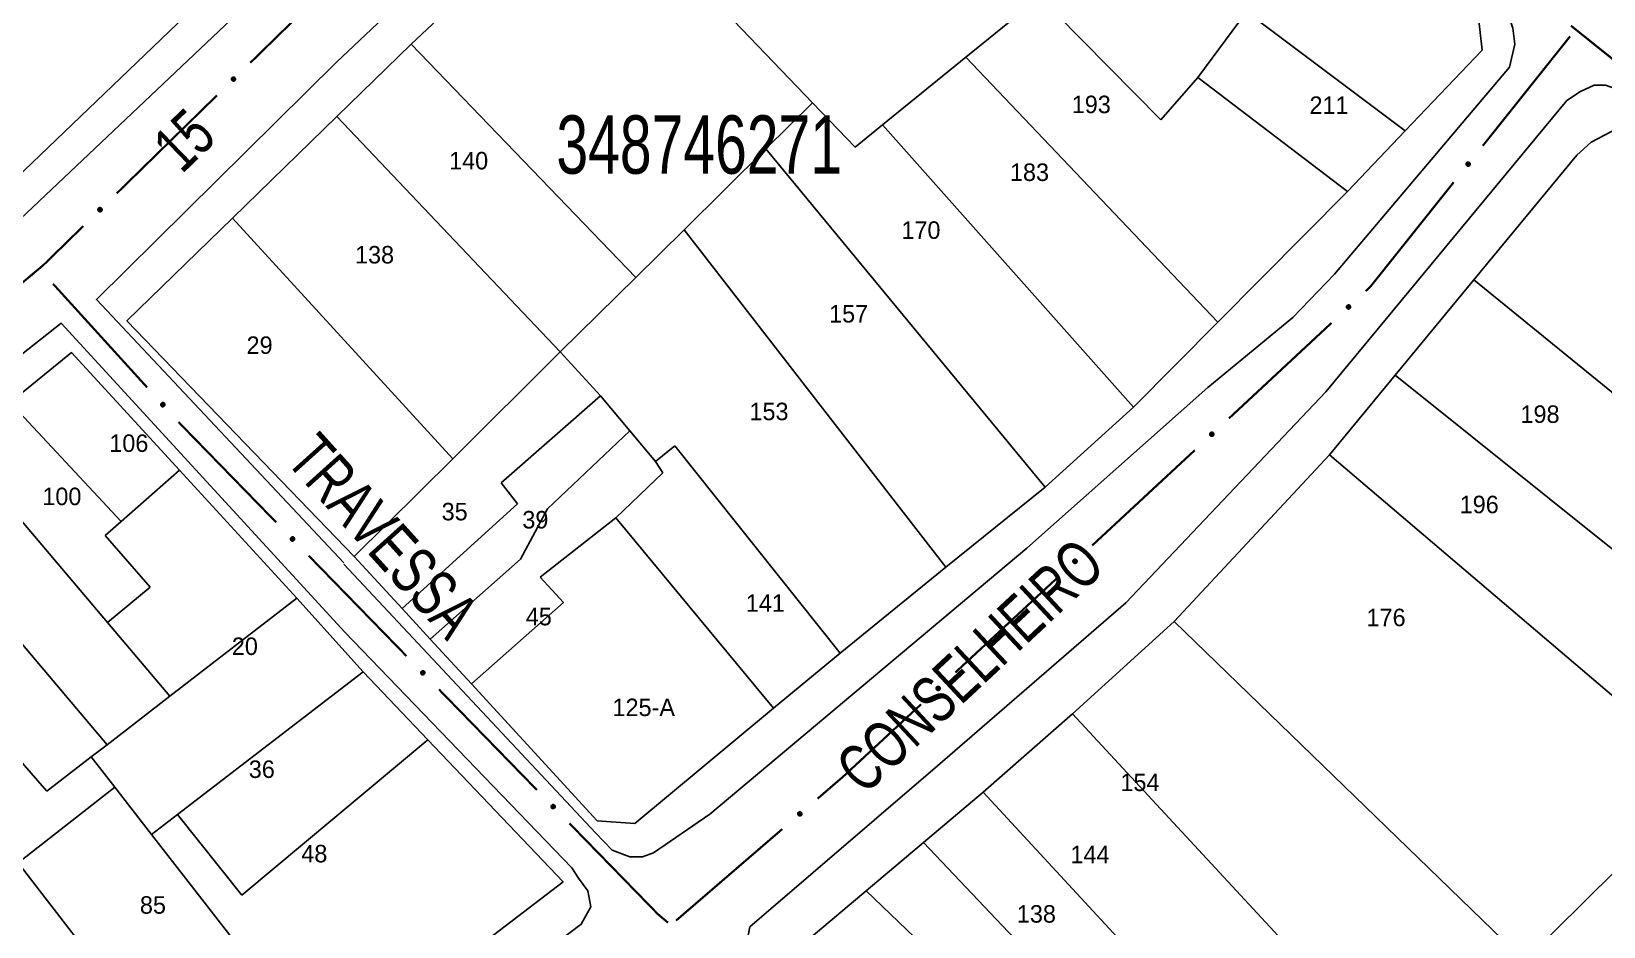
# Model space of a CAD drawing. Extents: x 199577 to 200882, y 4838726 to 4840156.
# Drawn here: x 199757.4 to 199892.1, y 4839348.5 to 4839425.2 of the extents above; entities that cross this region are included whole.
import ezdxf
from ezdxf.enums import TextEntityAlignment as Align

# ---------------------------------------------------------------- set-up
doc = ezdxf.new("R2010")
doc.units = 0
doc.header["$LTSCALE"] = 1.5
doc.header["$MEASUREMENT"] = 0
for name, color, linetype in [('CD_MALHA_LOTES', 7, 'CONTINUOUS'), ('CD_TXT_QUADRA', 2, 'CONTINUOUS'), ('RU-QUADRA', 210, 'CONTINUOUS'), ('SV-EIXO-RUA-PAV', 20, 'CONTINUOUS'), ('SV-RUA-PAVIM', 7, 'CONTINUOUS'), ('SV-TXT-RUA-PAV', 7, 'CONTINUOUS'), ('Th_NmrPorta', 1, 'CONTINUOUS')]:
    doc.layers.add(name, color=color, linetype=linetype)
doc.styles.add('ARIAL', font='ARIAL.SHX')

msp = doc.modelspace()

# ---------------------------------------------------------------- linework, layer by layer
at = {"layer": 'CD_MALHA_LOTES', "linetype": 'Continuous', "flags": 128}
for points in [[(199789.99, 4839424.14), (199805.55, 4839438.75)], [(199824.37, 4839419.12), (199805.55, 4839438.75)], [(199837.49, 4839423.02), (199843.78, 4839428.13)], [(199857.38, 4839421.28), (199861.55, 4839426.91)], [(199875.14, 4839416.72), (199861.55, 4839426.91)], [(199881.33, 4839427.18), (199881.72, 4839423.64), (199875.14, 4839416.72)], [(199854.2, 4839417.66), (199845.23, 4839426.74)], [(199783.62, 4839417.93), (199789.99, 4839424.14)], [(199809.23, 4839404.14), (199789.99, 4839424.14)], [(199830.36, 4839417.22), (199837.49, 4839423.02)], [(199859.08, 4839400.33), (199837.49, 4839423.02)], [(199857.38, 4839421.28), (199854.2, 4839417.66)], [(199870.2, 4839411.52), (199857.38, 4839421.28)], [(199820.37, 4839415.16), (199824.37, 4839419.12)], [(199824.37, 4839419.12), (199828.03, 4839415.32)], [(199774.66, 4839409.22), (199783.62, 4839417.93)], [(199802.74, 4839397.77), (199783.62, 4839417.93)], [(199828.03, 4839415.32), (199830.36, 4839417.22)], [(199851.85, 4839393.04), (199830.36, 4839417.22)], [(199875.14, 4839416.72), (199870.2, 4839411.52)], [(199881.03, 4839403.96), (199889.83, 4839414.62), (199891.06, 4839415.74), (199892.8, 4839416.65), (199894.9, 4839416.84), (199897.27, 4839416.15)], [(199813.36, 4839408.22), (199820.37, 4839415.16)], [(199844.29, 4839386.17), (199820.37, 4839415.16)], [(199870.2, 4839411.52), (199859.08, 4839400.33)], [(199765.63, 4839400.44), (199774.66, 4839409.22)], [(199793.54, 4839388.61), (199774.66, 4839409.22)], [(199809.23, 4839404.14), (199813.36, 4839408.22)], [(199835.78, 4839379.32), (199813.36, 4839408.22)], [(199802.74, 4839397.77), (199809.23, 4839404.14)], [(199874.27, 4839395.77), (199881.03, 4839403.96)], [(199903.38, 4839385.76), (199881.03, 4839403.96)], [(199785.1, 4839380.25), (199765.63, 4839400.44)], [(199859.08, 4839400.33), (199851.85, 4839393.04)], [(199755.62, 4839393.43), (199760.87, 4839397.71)], [(199760.87, 4839397.71), (199770.13, 4839387.63)], [(199793.54, 4839388.61), (199802.74, 4839397.77)], [(199806.21, 4839394.02), (199802.74, 4839397.77)], [(199868.66, 4839388.96), (199874.27, 4839395.77)], [(199907.25, 4839369.35), (199874.27, 4839395.77)], [(199765.13, 4839383.25), (199755.62, 4839393.43)], [(199797.69, 4839386.55), (199806.21, 4839394.02)], [(199808.72, 4839391.01), (199806.21, 4839394.02)], [(199851.85, 4839393.04), (199844.29, 4839386.17)], [(199801.65, 4839384.32), (199808.72, 4839391.01)], [(199810.9, 4839388.39), (199808.72, 4839391.01)], [(199763.97, 4839374.58), (199751.11, 4839389.76)], [(199810.9, 4839388.39), (199812.58, 4839389.73)], [(199812.58, 4839389.73), (199826.72, 4839371.97)], [(199785.1, 4839380.25), (199793.54, 4839388.61)], [(199811.53, 4839387.41), (199810.9, 4839388.39)], [(199855.34, 4839374.68), (199868.66, 4839388.96)], [(199901.26, 4839361.18), (199868.66, 4839388.96)], [(199765.13, 4839383.25), (199770.13, 4839387.63)], [(199770.13, 4839387.63), (199780.19, 4839376.67)], [(199799.1, 4839384.76), (199797.69, 4839386.55)], [(199807.51, 4839383.55), (199811.53, 4839387.41)], [(199763.92, 4839364.11), (199745.86, 4839385.49)], [(199844.29, 4839386.17), (199835.78, 4839379.32)], [(199789.21, 4839375.77), (199799.1, 4839384.76)], [(199799.34, 4839380), (199801.65, 4839384.32)], [(199763.76, 4839382.05), (199765.13, 4839383.25)], [(199801.04, 4839378.46), (199807.51, 4839383.55)], [(199821.03, 4839367.24), (199807.51, 4839383.55)], [(199767.63, 4839377.6), (199763.76, 4839382.05)], [(199758.77, 4839360.13), (199740.48, 4839381.09)], [(199789.21, 4839375.77), (199785.1, 4839380.25)], [(199791.61, 4839373.16), (199799.34, 4839380)], [(199803.04, 4839376.3), (199801.04, 4839378.46)], [(199835.78, 4839379.32), (199826.72, 4839371.97)], [(199763.97, 4839374.58), (199767.63, 4839377.6)], [(199780.19, 4839376.67), (199769.31, 4839368.27)], [(199780.19, 4839376.67), (199785.86, 4839370.37)], [(199791.61, 4839373.16), (199789.21, 4839375.77)], [(199795.14, 4839369.32), (199803.04, 4839376.3)], [(199769.31, 4839368.27), (199763.97, 4839374.58)], [(199846.64, 4839366.77), (199855.34, 4839374.68)], [(199885.36, 4839345.6), (199855.34, 4839374.68)], [(199795.14, 4839369.32), (199791.61, 4839373.16)], [(199826.72, 4839371.97), (199821.03, 4839367.24)], [(199769.95, 4839358.13), (199785.86, 4839370.37)], [(199785.86, 4839370.37), (199791.41, 4839364.54)], [(199805.9, 4839357.6), (199795.14, 4839369.32)], [(199763.92, 4839364.11), (199769.31, 4839368.27)], [(199821.03, 4839367.24), (199809.13, 4839357.35), (199805.9, 4839357.6)], [(199838.98, 4839360.05), (199846.64, 4839366.77)], [(199865.72, 4839346.17), (199846.64, 4839366.77)], [(199762.57, 4839363.07), (199763.92, 4839364.11)], [(199791.41, 4839364.54), (199775.47, 4839351.22)], [(199791.41, 4839364.54), (199802.99, 4839352.36)], [(199762.57, 4839363.07), (199758.77, 4839360.13)], [(199764.59, 4839360.48), (199762.57, 4839363.07)], [(199756.3, 4839353.98), (199764.59, 4839360.48)], [(199767.74, 4839356.43), (199764.59, 4839360.48)], [(199833.86, 4839355.73), (199838.98, 4839360.05)], [(199858.82, 4839338.58), (199838.98, 4839360.05)], [(199767.74, 4839356.43), (199769.95, 4839358.13)], [(199775.47, 4839351.22), (199769.95, 4839358.13)], [(199782.88, 4839336.96), (199767.74, 4839356.43)], [(199833.86, 4839355.73), (199828.96, 4839351.6)], [(199849.97, 4839338.75), (199833.86, 4839355.73)], [(199885.36, 4839345.6), (199895.73, 4839355.85)], [(199764.21, 4839343.75), (199756.3, 4839353.98)], [(199802.99, 4839352.36), (199782.88, 4839336.96)], [(199830.16, 4839337.76), (199821.54, 4839345.34), (199828.96, 4839351.6)], [(199828.96, 4839351.6), (199836.57, 4839344.27)]]:
    msp.add_lwpolyline(points, dxfattribs=at)
at = {"layer": 'RU-QUADRA', "linetype": 'Continuous', "flags": 128}
for points in [[(199684.59, 4839445.45), (199732.61, 4839390.11), (199774.07, 4839429.88), (199721.33, 4839480.73)], [(199897.27, 4839416.15), (199956.89, 4839371.96), (199957.31, 4839368.57), (199944.62, 4839353.14), (199936.38, 4839342.56), (199928.1, 4839331.94), (199918.48, 4839319.6), (199909.94, 4839308.6), (199891.31, 4839284.01), (199821.54, 4839345.34), (199828.96, 4839351.6), (199833.86, 4839355.73), (199838.98, 4839360.05), (199846.64, 4839366.77), (199855.34, 4839374.68), (199868.66, 4839388.96), (199874.27, 4839395.77), (199881.03, 4839403.96), (199889.83, 4839414.62), (199891.06, 4839415.74), (199892.8, 4839416.65), (199894.9, 4839416.84)]]:
    msp.add_lwpolyline(points, close=True, dxfattribs=at)
for points in [[(199881.33, 4839427.18), (199881.72, 4839423.64), (199875.14, 4839416.72), (199870.2, 4839411.52), (199859.08, 4839400.33), (199851.85, 4839393.04), (199844.29, 4839386.17), (199835.78, 4839379.32), (199826.72, 4839371.97), (199821.03, 4839367.24), (199809.13, 4839357.35), (199805.9, 4839357.6), (199795.14, 4839369.32), (199791.61, 4839373.16), (199789.21, 4839375.77), (199785.1, 4839380.25), (199765.63, 4839400.44), (199774.66, 4839409.22), (199783.62, 4839417.93), (199789.99, 4839424.14), (199805.55, 4839438.75)], [(199755.62, 4839393.43), (199760.87, 4839397.71), (199770.13, 4839387.63), (199780.19, 4839376.67), (199785.86, 4839370.37), (199791.41, 4839364.54), (199802.99, 4839352.36), (199782.88, 4839336.96), (199776.4, 4839331.83), (199766.69, 4839324.14), (199752.38, 4839312.81)]]:
    msp.add_lwpolyline(points, dxfattribs=at)
at = {"layer": 'SV-EIXO-RUA-PAV', "const_width": 0.18}
for points in [[(199776.192486, 4839422.539642), (199781.91238, 4839428.132746)], [(199889.34, 4839425.72), (199893.354557, 4839422.506685)], [(199881.786612, 4839415.433675), (199889.268586, 4839424.815576)], [(199764.752699, 4839411.353433), (199773.332539, 4839419.74309)], [(199872.15, 4839403.35), (199879.292621, 4839412.306375)], [(199758.47, 4839405.21), (199761.892752, 4839408.556881)], [(199752.938182, 4839400.581379), (199758.30676, 4839405.073413)], [(199758.30676, 4839405.073413), (199758.47, 4839405.21)], [(199759.29, 4839403.61), (199767.35876, 4839394.727708)], [(199871.751677, 4839402.979094), (199872.15, 4839403.35)], [(199860.042158, 4839392.075555), (199868.824297, 4839400.253209)], [(199770.048347, 4839391.766944), (199770.2, 4839391.6)], [(199770.2, 4839391.6), (199778.415659, 4839383.165498)], [(199856.75, 4839389.01), (199857.114778, 4839389.34967)], [(199848.321022, 4839381.184509), (199856.382426, 4839388.668744)], [(199856.382426, 4839388.668744), (199856.75, 4839389.01)], [(199781.206669, 4839380.300143), (199789.5797, 4839371.704076)], [(199836.595344, 4839370.29835), (199845.389603, 4839378.462969)], [(199792.37071, 4839368.838721), (199800.743741, 4839360.242655)], [(199827, 4839361.39), (199833.663924, 4839367.57681)], [(199826.313007, 4839360.797965), (199827, 4839361.39)], [(199824.79797, 4839359.492339), (199826.313007, 4839360.797965)], [(199803.534751, 4839357.377299), (199810.512277, 4839350.213911)], [(199812.677667, 4839349.047327), (199821.767894, 4839356.881086)], [(199810.512277, 4839350.213911), (199811.12, 4839349.59)], [(199811.12, 4839349.59), (199811.982952, 4839348.861977)]]:
    msp.add_lwpolyline(points, dxfattribs=at)
at = {"layer": 'SV-EIXO-RUA-PAV'}
for points in [[(199774.582822, 4839421.119619), (199774.582677, 4839421.168527), (199774.592553, 4839421.210591), (199774.610889, 4839421.243304), (199774.634629, 4839421.267986), (199774.66176, 4839421.290502), (199774.694122, 4839421.307167), (199774.734138, 4839421.317708), (199774.783198, 4839421.318197), (199774.825623, 4839421.305248), (199774.858656, 4839421.288988), (199774.885819, 4839421.265715), (199774.90725, 4839421.238992), (199774.923449, 4839421.204804), (199774.933735, 4839421.164147), (199774.933034, 4839421.114803), (199774.923068, 4839421.073631), (199774.904503, 4839421.042456), (199774.880933, 4839421.015297), (199774.852959, 4839420.992642), (199774.821097, 4839420.976466), (199774.780144, 4839420.966183), (199774.73145, 4839420.967521), (199774.690273, 4839420.976992), (199774.658845, 4839420.995115), (199774.632629, 4839421.018921), (199774.609715, 4839421.045859), (199774.591608, 4839421.077693), (199774.582822, 4839421.119619)], [(199880.363968, 4839413.826327), (199880.357805, 4839413.874845), (199880.362429, 4839413.917805), (199880.376598, 4839413.952526), (199880.39712, 4839413.979942), (199880.421273, 4839414.005626), (199880.451338, 4839414.026148), (199880.489752, 4839414.041534), (199880.538379, 4839414.048058), (199880.582076, 4839414.040429), (199880.616859, 4839414.028358), (199880.646679, 4839414.008606), (199880.671237, 4839413.984724), (199880.691521, 4839413.952789), (199880.706733, 4839413.913708), (199880.71211, 4839413.864653), (199880.707288, 4839413.822568), (199880.692701, 4839413.789344), (199880.672653, 4839413.759491), (199880.64768, 4839413.733565), (199880.618052, 4839413.71359), (199880.578675, 4839413.698345), (199880.530188, 4839413.693679), (199880.488158, 4839413.69801), (199880.454738, 4839413.712126), (199880.425791, 4839413.732525), (199880.399736, 4839413.756438), (199880.377849, 4839413.785801), (199880.363968, 4839413.826327)], [(199763.143034, 4839409.933411), (199763.142889, 4839409.982319), (199763.152766, 4839410.024383), (199763.171101, 4839410.057095), (199763.194841, 4839410.081778), (199763.221972, 4839410.104293), (199763.254334, 4839410.120959), (199763.29435, 4839410.131499), (199763.34341, 4839410.131989), (199763.385836, 4839410.11904), (199763.418868, 4839410.10278), (199763.446031, 4839410.079507), (199763.467462, 4839410.052784), (199763.483662, 4839410.018595), (199763.493948, 4839409.977939), (199763.493246, 4839409.928595), (199763.483281, 4839409.887423), (199763.464715, 4839409.856248), (199763.441145, 4839409.829089), (199763.413171, 4839409.806434), (199763.381309, 4839409.790258), (199763.340356, 4839409.779975), (199763.291663, 4839409.781313), (199763.250485, 4839409.790784), (199763.219057, 4839409.808906), (199763.192841, 4839409.832713), (199763.169928, 4839409.859651), (199763.151821, 4839409.891485), (199763.143034, 4839409.933411)], [(199870.107818, 4839401.598799), (199870.108868, 4839401.647696), (199870.119768, 4839401.689506), (199870.138897, 4839401.721761), (199870.163232, 4839401.745856), (199870.190905, 4839401.767703), (199870.223665, 4839401.783573), (199870.263926, 4839401.793134), (199870.312984, 4839401.792425), (199870.35508, 4839401.778444), (199870.387706, 4839401.761382), (199870.414292, 4839401.737453), (199870.435064, 4839401.710215), (199870.450424, 4839401.675641), (199870.459714, 4839401.634746), (199870.457808, 4839401.585433), (199870.44684, 4839401.544517), (199870.427519, 4839401.513804), (199870.403293, 4839401.487229), (199870.374774, 4839401.465264), (199870.342527, 4839401.449871), (199870.301335, 4839401.440591), (199870.252689, 4839401.443117), (199870.211755, 4839401.45359), (199870.180779, 4839401.472475), (199870.155152, 4839401.496915), (199870.132903, 4839401.524404), (199870.115578, 4839401.556671), (199870.107818, 4839401.598799)], [(199768.688424, 4839393.427695), (199768.737304, 4839393.426042), (199768.778977, 4839393.414627), (199768.810993, 4839393.395102), (199768.834787, 4839393.370472), (199768.85629, 4839393.342531), (199768.871755, 4839393.309579), (199768.880819, 4839393.269203), (199768.879506, 4839393.220158), (199768.865006, 4839393.178237), (199768.847543, 4839393.145824), (199768.823288, 4839393.119535), (199768.795796, 4839393.0991), (199768.761035, 4839393.084167), (199768.720029, 4839393.075382), (199768.670744, 4839393.077896), (199768.629966, 4839393.089367), (199768.599494, 4839393.109066), (199768.573219, 4839393.133617), (199768.551607, 4839393.162405), (199768.536613, 4839393.19484), (199768.527842, 4839393.236143), (199768.530967, 4839393.284755), (199768.541945, 4839393.325556), (199768.56121, 4839393.356297), (199768.585964, 4839393.38162), (199768.613725, 4839393.403529), (199768.646203, 4839393.420454), (199768.688424, 4839393.427695)], [(199858.398299, 4839390.69526), (199858.399349, 4839390.744157), (199858.410249, 4839390.785967), (199858.429378, 4839390.818222), (199858.453713, 4839390.842317), (199858.481386, 4839390.864164), (199858.514146, 4839390.880034), (199858.554407, 4839390.889595), (199858.603465, 4839390.888886), (199858.645561, 4839390.874904), (199858.678187, 4839390.857843), (199858.704773, 4839390.833914), (199858.725545, 4839390.806675), (199858.740905, 4839390.772102), (199858.750196, 4839390.731206), (199858.748289, 4839390.681894), (199858.737321, 4839390.640978), (199858.718, 4839390.610265), (199858.693774, 4839390.58369), (199858.665255, 4839390.561725), (199858.633008, 4839390.546331), (199858.591816, 4839390.537052), (199858.54317, 4839390.539578), (199858.502236, 4839390.550051), (199858.47126, 4839390.568936), (199858.445633, 4839390.593376), (199858.423384, 4839390.620865), (199858.40606, 4839390.653131), (199858.398299, 4839390.69526)], [(199779.789765, 4839381.912553), (199779.838674, 4839381.912603), (199779.880718, 4839381.902645), (199779.913395, 4839381.884247), (199779.938031, 4839381.860459), (199779.960494, 4839381.833285), (199779.977097, 4839381.80089), (199779.98756, 4839381.760854), (199779.987955, 4839381.711793), (199779.974923, 4839381.669393), (199779.9586, 4839381.636391), (199779.935274, 4839381.609274), (199779.90851, 4839381.587895), (199779.87429, 4839381.571761), (199779.833614, 4839381.561554), (199779.784271, 4839381.562351), (199779.743119, 4839381.572396), (199779.71198, 4839381.591022), (199779.684866, 4839381.614644), (199779.662266, 4839381.642662), (199779.646151, 4839381.674555), (199779.635948, 4839381.715528), (199779.63738, 4839381.764219), (199779.64693, 4839381.805378), (199779.665114, 4839381.836771), (199779.688971, 4839381.862941), (199779.715953, 4839381.885802), (199779.747822, 4839381.903848), (199779.789765, 4839381.912553)], [(199846.675118, 4839379.806654), (199846.67624, 4839379.85555), (199846.687203, 4839379.897343), (199846.70638, 4839379.92957), (199846.730751, 4839379.953629), (199846.758456, 4839379.975434), (199846.791239, 4839379.991256), (199846.831514, 4839380.000757), (199846.880571, 4839379.999976), (199846.922647, 4839379.985932), (199846.955247, 4839379.968822), (199846.981798, 4839379.944853), (199847.00253, 4839379.917584), (199847.017838, 4839379.882988), (199847.027068, 4839379.842078), (199847.025088, 4839379.792769), (199847.01406, 4839379.751869), (199846.994693, 4839379.721185), (199846.970428, 4839379.694646), (199846.941876, 4839379.672723), (199846.909606, 4839379.657377), (199846.8684, 4839379.648159), (199846.819758, 4839379.650757), (199846.77884, 4839379.661291), (199846.747892, 4839379.680222), (199846.722301, 4839379.7047), (199846.700093, 4839379.732222), (199846.682816, 4839379.764514), (199846.675118, 4839379.806654)], [(199790.953806, 4839370.451132), (199791.002715, 4839370.451182), (199791.044759, 4839370.441224), (199791.077436, 4839370.422825), (199791.102073, 4839370.399038), (199791.124536, 4839370.371863), (199791.141138, 4839370.339469), (199791.151602, 4839370.299433), (199791.151996, 4839370.250371), (199791.138965, 4839370.207971), (199791.122641, 4839370.17497), (199791.099316, 4839370.147852), (199791.072551, 4839370.126473), (199791.038331, 4839370.11034), (199790.997655, 4839370.100132), (199790.948313, 4839370.100929), (199790.90716, 4839370.110975), (199790.876021, 4839370.129601), (199790.848907, 4839370.153223), (199790.826307, 4839370.181241), (199790.810192, 4839370.213134), (199790.799989, 4839370.254107), (199790.801421, 4839370.302798), (199790.810971, 4839370.343957), (199790.829155, 4839370.375349), (199790.853012, 4839370.401519), (199790.879994, 4839370.424381), (199790.911863, 4839370.442426), (199790.953806, 4839370.451132)], [(199834.94944, 4839368.920495), (199834.950562, 4839368.96939), (199834.961525, 4839369.011184), (199834.980701, 4839369.043411), (199835.005072, 4839369.06747), (199835.032778, 4839369.089275), (199835.065561, 4839369.105097), (199835.105836, 4839369.114598), (199835.154892, 4839369.113816), (199835.196968, 4839369.099772), (199835.229569, 4839369.082662), (199835.256119, 4839369.058694), (199835.276851, 4839369.031425), (199835.29216, 4839368.996828), (199835.301389, 4839368.955919), (199835.29941, 4839368.90661), (199835.288381, 4839368.86571), (199835.269015, 4839368.835026), (199835.244749, 4839368.808486), (199835.216198, 4839368.786564), (199835.183928, 4839368.771218), (199835.142722, 4839368.762), (199835.094079, 4839368.764598), (199835.053161, 4839368.775132), (199835.022213, 4839368.794063), (199834.996623, 4839368.818541), (199834.974414, 4839368.846063), (199834.957138, 4839368.878355), (199834.94944, 4839368.920495)], [(199802.117848, 4839358.98971), (199802.166756, 4839358.98976), (199802.208801, 4839358.979802), (199802.241477, 4839358.961404), (199802.266114, 4839358.937616), (199802.288577, 4839358.910441), (199802.30518, 4839358.878047), (199802.315643, 4839358.838011), (199802.316038, 4839358.78895), (199802.303006, 4839358.746549), (199802.286682, 4839358.713548), (199802.263357, 4839358.686431), (199802.236592, 4839358.665051), (199802.202373, 4839358.648918), (199802.161696, 4839358.638711), (199802.112354, 4839358.639508), (199802.071201, 4839358.649553), (199802.040062, 4839358.668179), (199802.012948, 4839358.691801), (199801.990348, 4839358.719819), (199801.974234, 4839358.751712), (199801.96403, 4839358.792685), (199801.965462, 4839358.841376), (199801.975012, 4839358.882535), (199801.993196, 4839358.913928), (199802.017054, 4839358.940098), (199802.044035, 4839358.962959), (199802.075904, 4839358.981005), (199802.117848, 4839358.98971)], [(199823.102229, 4839358.176304), (199823.105159, 4839358.225124), (199823.11766, 4839358.266484), (199823.138015, 4839358.297979), (199823.163259, 4839358.321121), (199823.191752, 4839358.341886), (199823.225098, 4839358.356485), (199823.265697, 4839358.364489), (199823.314691, 4839358.361894), (199823.356219, 4839358.346303), (199823.388164, 4839358.327999), (199823.41381, 4839358.303065), (199823.433519, 4839358.275048), (199823.447538, 4839358.239909), (199823.455248, 4839358.198686), (199823.451446, 4839358.149484), (199823.438912, 4839358.10902), (199823.418424, 4839358.079073), (199823.393193, 4839358.053449), (199823.363851, 4839358.032598), (199823.331035, 4839358.018456), (199823.289516, 4839358.010768), (199823.241003, 4839358.015164), (199823.200503, 4839358.027204), (199823.170276, 4839358.047267), (199823.145608, 4839358.072674), (199823.124433, 4839358.100999), (199823.108363, 4839358.133908), (199823.102229, 4839358.176304)]]:
    msp.add_lwpolyline(points, close=True, dxfattribs=at)
for points in [[(199774.582677, 4839421.168527), (199774.694122, 4839421.307167)], [(199774.582822, 4839421.119619), (199774.734138, 4839421.317708)], [(199774.583825, 4839421.146263), (199774.709137, 4839421.306966)], [(199774.588204, 4839421.19253), (199774.672301, 4839421.29194)], [(199774.589073, 4839421.097958), (199774.757463, 4839421.314144)], [(199774.591608, 4839421.077693), (199774.783198, 4839421.318197)], [(199774.592553, 4839421.210591), (199774.66176, 4839421.290502)], [(199774.604143, 4839421.064982), (199774.800825, 4839421.308833)], [(199774.609715, 4839421.045859), (199774.825623, 4839421.305248)], [(199774.623114, 4839421.035821), (199774.837336, 4839421.294915)], [(199774.632629, 4839421.018921), (199774.858656, 4839421.288988)], [(199774.647896, 4839421.008526), (199774.872807, 4839421.274254)], [(199774.658845, 4839420.995115), (199774.885819, 4839421.265715)], [(199774.677578, 4839420.98793), (199774.894727, 4839421.249885)], [(199774.690273, 4839420.976992), (199774.90725, 4839421.238992)], [(199774.713114, 4839420.973058), (199774.912702, 4839421.217841)], [(199774.73145, 4839420.967521), (199774.923449, 4839421.204804)], [(199774.757473, 4839420.970631), (199774.926773, 4839421.181981)], [(199774.780144, 4839420.966183), (199774.933735, 4839421.164147)], [(199774.802894, 4839420.976876), (199774.928162, 4839421.13372)], [(199774.821097, 4839420.976466), (199774.933034, 4839421.114803)], [(199774.839687, 4839420.988043), (199774.923806, 4839421.089382)], [(199774.852959, 4839420.992642), (199774.923068, 4839421.073631)], [(199880.357805, 4839413.874845), (199880.451338, 4839414.026148)], [(199880.360335, 4839413.899346), (199880.431557, 4839414.008351)], [(199880.361685, 4839413.852892), (199880.466263, 4839414.027796)], [(199880.362429, 4839413.917805), (199880.421273, 4839414.005626)], [(199880.363968, 4839413.826327), (199880.489752, 4839414.041534)], [(199880.372839, 4839413.8056), (199880.513339, 4839414.040868)], [(199880.377849, 4839413.785801), (199880.538379, 4839414.048058)], [(199880.391852, 4839413.774729), (199880.557025, 4839414.040935)], [(199880.399736, 4839413.756438), (199880.582076, 4839414.040429)], [(199880.414269, 4839413.748126), (199880.594972, 4839414.031616)], [(199880.425791, 4839413.732525), (199880.616859, 4839414.028358)], [(199880.442222, 4839413.724088), (199880.632716, 4839414.015478)], [(199880.454738, 4839413.712126), (199880.646679, 4839414.008606)], [(199880.474213, 4839413.707302), (199880.657468, 4839413.993993)], [(199880.488158, 4839413.69801), (199880.671237, 4839413.984724)], [(199880.511309, 4839413.696917), (199880.67925, 4839413.964405)], [(199880.530188, 4839413.693679), (199880.691521, 4839413.952789)], [(199880.55563, 4839413.699968), (199880.697629, 4839413.93055)], [(199880.578675, 4839413.698345), (199880.706733, 4839413.913708)], [(199880.599937, 4839413.711757), (199880.704948, 4839413.882826)], [(199880.618052, 4839413.71359), (199880.71211, 4839413.864653)], [(199880.635075, 4839413.727367), (199880.706081, 4839413.838289)], [(199880.64768, 4839413.733565), (199880.707288, 4839413.822568)], [(199763.142889, 4839409.982319), (199763.254334, 4839410.120959)], [(199763.143034, 4839409.933411), (199763.29435, 4839410.131499)], [(199763.144038, 4839409.960055), (199763.269349, 4839410.120758)], [(199763.148416, 4839410.006322), (199763.232513, 4839410.105732)], [(199763.149286, 4839409.91175), (199763.317675, 4839410.127935)], [(199763.151821, 4839409.891485), (199763.34341, 4839410.131989)], [(199763.152766, 4839410.024383), (199763.221972, 4839410.104293)], [(199763.164355, 4839409.878773), (199763.361037, 4839410.122625)], [(199763.169928, 4839409.859651), (199763.385836, 4839410.11904)], [(199763.183327, 4839409.849613), (199763.397549, 4839410.108707)], [(199763.192841, 4839409.832713), (199763.418868, 4839410.10278)], [(199763.208109, 4839409.822318), (199763.433019, 4839410.088046)], [(199763.219057, 4839409.808906), (199763.446031, 4839410.079507)], [(199763.23779, 4839409.801721), (199763.454939, 4839410.063677)], [(199763.250485, 4839409.790784), (199763.467462, 4839410.052784)], [(199763.273326, 4839409.786849), (199763.472914, 4839410.031633)], [(199763.291663, 4839409.781313), (199763.483662, 4839410.018595)], [(199763.317685, 4839409.784422), (199763.486986, 4839409.995773)], [(199763.340356, 4839409.779975), (199763.493948, 4839409.977939)], [(199763.363107, 4839409.790668), (199763.488375, 4839409.947511)], [(199763.381309, 4839409.790258), (199763.493246, 4839409.928595)], [(199763.399899, 4839409.801835), (199763.484018, 4839409.903174)], [(199763.413171, 4839409.806434), (199763.483281, 4839409.887423)], [(199870.107818, 4839401.598799), (199870.263926, 4839401.793134)], [(199870.108868, 4839401.647696), (199870.223665, 4839401.783573)], [(199870.109472, 4839401.62541), (199870.23867, 4839401.783005)], [(199870.113539, 4839401.576992), (199870.287157, 4839401.789001)], [(199870.114979, 4839401.671557), (199870.201479, 4839401.768883)], [(199870.115578, 4839401.556671), (199870.312984, 4839401.792425)], [(199870.119768, 4839401.689506), (199870.190905, 4839401.767703)], [(199870.127799, 4839401.543657), (199870.330377, 4839401.782633)], [(199870.132903, 4839401.524404), (199870.35508, 4839401.778444)], [(199870.146053, 4839401.514042), (199870.366537, 4839401.767828)], [(199870.155152, 4839401.496915), (199870.387706, 4839401.761382)], [(199870.170161, 4839401.48615), (199870.401493, 4839401.746307)], [(199870.180779, 4839401.472475), (199870.414292, 4839401.737453)], [(199870.199331, 4839401.464835), (199870.422811, 4839401.72141)], [(199870.211755, 4839401.45359), (199870.435064, 4839401.710215)], [(199870.234493, 4839401.4491), (199870.439998, 4839401.688937)], [(199870.252689, 4839401.443117), (199870.450424, 4839401.675641)], [(199870.278779, 4839401.44559), (199870.45319, 4839401.652744)], [(199870.301335, 4839401.440591), (199870.459714, 4839401.634746)], [(199870.32434, 4839401.450725), (199870.4534, 4839401.604463)], [(199870.342527, 4839401.449871), (199870.457808, 4839401.585433)], [(199870.361394, 4839401.46099), (199870.447962, 4839401.560245)], [(199870.374774, 4839401.465264), (199870.44684, 4839401.544517)], [(199768.527842, 4839393.236143), (199768.720029, 4839393.075382)], [(199768.530967, 4839393.284755), (199768.761035, 4839393.084167)], [(199768.533119, 4839393.258635), (199768.738106, 4839393.081684)], [(199768.537174, 4839393.302875), (199768.774459, 4839393.094429)], [(199768.541945, 4839393.325556), (199768.795796, 4839393.0991)], [(199768.553342, 4839393.337841), (199768.807142, 4839393.111214)], [(199768.56121, 4839393.356297), (199768.823288, 4839393.119535)], [(199768.575014, 4839393.366746), (199768.832299, 4839393.132224)], [(199768.585964, 4839393.38162), (199768.847543, 4839393.145824)], [(199768.603202, 4839393.390508), (199768.85425, 4839393.166911)], [(199768.613725, 4839393.403529), (199768.865006, 4839393.178237)], [(199768.63304, 4839393.408396), (199768.8695, 4839393.202886)], [(199768.646203, 4839393.420454), (199768.879506, 4839393.220158)], [(199768.666547, 4839393.422243), (199768.8764, 4839393.246024)], [(199768.688424, 4839393.427695), (199768.880819, 4839393.269203)], [(199768.715012, 4839393.425713), (199768.871003, 4839393.294582)], [(199768.737304, 4839393.426042), (199768.871755, 4839393.309579)], [(199768.761088, 4839393.419638), (199768.85734, 4839393.331944)], [(199768.778977, 4839393.414627), (199768.85629, 4839393.342531)], [(199768.536613, 4839393.19484), (199768.670744, 4839393.077896)], [(199768.537691, 4839393.213015), (199768.689826, 4839393.082069)], [(199768.547498, 4839393.175837), (199768.645679, 4839393.088052)], [(199768.551607, 4839393.162405), (199768.629966, 4839393.089367)], [(199858.398299, 4839390.69526), (199858.554407, 4839390.889595)], [(199858.399349, 4839390.744157), (199858.514146, 4839390.880034)], [(199858.399953, 4839390.721871), (199858.529151, 4839390.879466)], [(199858.40402, 4839390.673453), (199858.577638, 4839390.885462)], [(199858.40546, 4839390.768018), (199858.49196, 4839390.865344)], [(199858.40606, 4839390.653131), (199858.603465, 4839390.888886)], [(199858.410249, 4839390.785967), (199858.481386, 4839390.864164)], [(199858.41828, 4839390.640118), (199858.620858, 4839390.879094)], [(199858.423384, 4839390.620865), (199858.645561, 4839390.874904)], [(199858.436534, 4839390.610503), (199858.657018, 4839390.864289)], [(199858.445633, 4839390.593376), (199858.678187, 4839390.857843)], [(199858.460642, 4839390.582611), (199858.691974, 4839390.842768)], [(199858.47126, 4839390.568936), (199858.704773, 4839390.833914)], [(199858.489812, 4839390.561296), (199858.713292, 4839390.817871)], [(199858.502236, 4839390.550051), (199858.725545, 4839390.806675)], [(199858.524974, 4839390.545561), (199858.730479, 4839390.785398)], [(199858.54317, 4839390.539578), (199858.740905, 4839390.772102)], [(199858.56926, 4839390.542051), (199858.743671, 4839390.749205)], [(199858.591816, 4839390.537052), (199858.750196, 4839390.731206)], [(199858.614821, 4839390.547186), (199858.743881, 4839390.700924)], [(199858.633008, 4839390.546331), (199858.748289, 4839390.681894)], [(199858.651875, 4839390.557451), (199858.738443, 4839390.656706)], [(199858.665255, 4839390.561725), (199858.737321, 4839390.640978)], [(199779.635948, 4839381.715528), (199779.833614, 4839381.561554)], [(199779.63738, 4839381.764219), (199779.87429, 4839381.571761)], [(199779.640439, 4839381.738191), (199779.851461, 4839381.568481)], [(199779.642952, 4839381.782545), (199779.887348, 4839381.582484)], [(199779.646151, 4839381.674555), (199779.784271, 4839381.562351)], [(199779.646596, 4839381.692757), (199779.803197, 4839381.567186)], [(199779.64693, 4839381.805378), (199779.90851, 4839381.587895)], [(199779.657692, 4839381.655943), (199779.758868, 4839381.571628)], [(199779.657893, 4839381.818052), (199779.919427, 4839381.600396)], [(199779.662266, 4839381.642662), (199779.743119, 4839381.572396)], [(199779.665114, 4839381.836771), (199779.935274, 4839381.609274)], [(199779.678546, 4839381.847694), (199779.943838, 4839381.622269)], [(199779.688971, 4839381.862941), (199779.9586, 4839381.636391)], [(199779.70589, 4839381.872423), (199779.964568, 4839381.6577)], [(199779.715953, 4839381.885802), (199779.974923, 4839381.669393)], [(199779.735087, 4839381.891338), (199779.978557, 4839381.694184)], [(199779.747822, 4839381.903848), (199779.987955, 4839381.711793)], [(199779.768092, 4839381.906343), (199779.983951, 4839381.737535)], [(199779.789765, 4839381.912553), (199779.98756, 4839381.760854)], [(199779.816407, 4839381.911498), (199779.976867, 4839381.785876)], [(199779.838674, 4839381.912603), (199779.977097, 4839381.80089)], [(199779.862666, 4839381.90703), (199779.961912, 4839381.82274)], [(199779.880718, 4839381.902645), (199779.960494, 4839381.833285)], [(199846.675118, 4839379.806654), (199846.831514, 4839380.000757)], [(199846.67624, 4839379.85555), (199846.791239, 4839379.991256)], [(199846.676812, 4839379.833263), (199846.806243, 4839379.990666)], [(199846.680807, 4839379.784838), (199846.85474, 4839379.99659)], [(199846.682387, 4839379.879401), (199846.769031, 4839379.976599)], [(199846.682816, 4839379.764514), (199846.880571, 4839379.999976)], [(199846.687203, 4839379.897343), (199846.758456, 4839379.975434)], [(199846.695017, 4839379.751483), (199846.89795, 4839379.990158)], [(199846.700093, 4839379.732222), (199846.922647, 4839379.985932)], [(199846.713227, 4839379.721841), (199846.934088, 4839379.975299)], [(199846.722301, 4839379.7047), (199846.955247, 4839379.968822)], [(199846.737294, 4839379.693912), (199846.969012, 4839379.953726)], [(199846.747892, 4839379.680222), (199846.981798, 4839379.944853)], [(199846.766432, 4839379.672554), (199846.990293, 4839379.928798)], [(199846.77884, 4839379.661291), (199847.00253, 4839379.917584)], [(199846.801571, 4839379.656767), (199847.007432, 4839379.896299)], [(199846.819758, 4839379.650757), (199847.017838, 4839379.882988)], [(199846.845852, 4839379.653192), (199847.02057, 4839379.860087)], [(199846.8684, 4839379.648159), (199847.027068, 4839379.842078)], [(199846.89142, 4839379.658259), (199847.020709, 4839379.811805)], [(199846.909606, 4839379.657377), (199847.025088, 4839379.792769)], [(199846.928489, 4839379.668469), (199847.015205, 4839379.767595)], [(199846.941876, 4839379.672723), (199847.01406, 4839379.751869)], [(199790.810971, 4839370.343957), (199791.072551, 4839370.126473)], [(199790.821934, 4839370.35663), (199791.083468, 4839370.138975)], [(199790.829155, 4839370.375349), (199791.099316, 4839370.147852)], [(199790.842587, 4839370.386272), (199791.107879, 4839370.160848)], [(199790.853012, 4839370.401519), (199791.122641, 4839370.17497)], [(199790.869931, 4839370.411001), (199791.128609, 4839370.196278)], [(199790.879994, 4839370.424381), (199791.138965, 4839370.207971)], [(199790.899128, 4839370.429917), (199791.142598, 4839370.232762)], [(199790.911863, 4839370.442426), (199791.151996, 4839370.250371)], [(199790.932133, 4839370.444922), (199791.147992, 4839370.276114)], [(199790.953806, 4839370.451132), (199791.151602, 4839370.299433)], [(199790.980448, 4839370.450076), (199791.140908, 4839370.324454)], [(199791.002715, 4839370.451182), (199791.141138, 4839370.339469)], [(199791.026707, 4839370.445609), (199791.125954, 4839370.361319)], [(199791.044759, 4839370.441224), (199791.124536, 4839370.371863)], [(199790.799989, 4839370.254107), (199790.997655, 4839370.100132)], [(199790.801421, 4839370.302798), (199791.038331, 4839370.11034)], [(199790.80448, 4839370.276769), (199791.015503, 4839370.10706)], [(199790.806993, 4839370.321124), (199791.05139, 4839370.121062)], [(199790.810192, 4839370.213134), (199790.948313, 4839370.100929)], [(199790.810638, 4839370.231336), (199790.967238, 4839370.105764)], [(199790.821733, 4839370.194522), (199790.922909, 4839370.110207)], [(199790.826307, 4839370.181241), (199790.90716, 4839370.110975)], [(199834.94944, 4839368.920495), (199835.105836, 4839369.114598)], [(199834.950562, 4839368.96939), (199835.065561, 4839369.105097)], [(199834.951133, 4839368.947104), (199835.080565, 4839369.104507)], [(199834.955129, 4839368.898679), (199835.129061, 4839369.11043)], [(199834.956708, 4839368.993242), (199835.043353, 4839369.09044)], [(199834.957138, 4839368.878355), (199835.154892, 4839369.113816)], [(199834.961525, 4839369.011184), (199835.032778, 4839369.089275)], [(199834.969339, 4839368.865323), (199835.172271, 4839369.103999)], [(199834.974414, 4839368.846063), (199835.196968, 4839369.099772)], [(199834.987549, 4839368.835681), (199835.20841, 4839369.089139)], [(199834.996623, 4839368.818541), (199835.229569, 4839369.082662)], [(199835.011616, 4839368.807753), (199835.243333, 4839369.067567)], [(199835.022213, 4839368.794063), (199835.256119, 4839369.058694)], [(199835.040754, 4839368.786395), (199835.264615, 4839369.042638)], [(199835.053161, 4839368.775132), (199835.276851, 4839369.031425)], [(199835.075892, 4839368.770608), (199835.281753, 4839369.01014)], [(199835.094079, 4839368.764598), (199835.29216, 4839368.996828)], [(199835.120174, 4839368.767033), (199835.294892, 4839368.973927)], [(199835.142722, 4839368.762), (199835.301389, 4839368.955919)], [(199835.165742, 4839368.772099), (199835.29503, 4839368.925646)], [(199835.183928, 4839368.771218), (199835.29941, 4839368.90661)], [(199835.202811, 4839368.782309), (199835.289527, 4839368.881436)], [(199835.216198, 4839368.786564), (199835.288381, 4839368.86571)], [(199801.96403, 4839358.792685), (199802.161696, 4839358.638711)], [(199801.965462, 4839358.841376), (199802.202373, 4839358.648918)], [(199801.968521, 4839358.815348), (199802.179544, 4839358.645638)], [(199801.971034, 4839358.859702), (199802.215431, 4839358.659641)], [(199801.974234, 4839358.751712), (199802.112354, 4839358.639508)], [(199801.974679, 4839358.769914), (199802.131279, 4839358.644343)], [(199801.975012, 4839358.882535), (199802.236592, 4839358.665051)], [(199801.985774, 4839358.7331), (199802.08695, 4839358.648785)], [(199801.985975, 4839358.895209), (199802.247509, 4839358.677553)], [(199801.990348, 4839358.719819), (199802.071201, 4839358.649553)], [(199801.993196, 4839358.913928), (199802.263357, 4839358.686431)], [(199802.006628, 4839358.924851), (199802.271921, 4839358.699426)], [(199802.017054, 4839358.940098), (199802.286682, 4839358.713548)], [(199802.033972, 4839358.94958), (199802.29265, 4839358.734857)], [(199802.044035, 4839358.962959), (199802.303006, 4839358.746549)], [(199802.063169, 4839358.968495), (199802.306639, 4839358.771341)], [(199802.075904, 4839358.981005), (199802.316038, 4839358.78895)], [(199802.096174, 4839358.9835), (199802.312034, 4839358.814692)], [(199802.117848, 4839358.98971), (199802.315643, 4839358.838011)], [(199802.144489, 4839358.988655), (199802.304949, 4839358.863033)], [(199802.166756, 4839358.98976), (199802.30518, 4839358.878047)], [(199802.190748, 4839358.984187), (199802.289995, 4839358.899897)], [(199802.208801, 4839358.979802), (199802.288577, 4839358.910441)], [(199823.102229, 4839358.176304), (199823.265697, 4839358.364489)], [(199823.104905, 4839358.202832), (199823.24007, 4839358.35534)], [(199823.105159, 4839358.225124), (199823.225098, 4839358.356485)], [(199823.107107, 4839358.154292), (199823.288753, 4839358.359466)], [(199823.108363, 4839358.133908), (199823.314691, 4839358.361894)], [(199823.112183, 4839358.248732), (199823.202363, 4839358.342659)], [(199823.11766, 4839358.266484), (199823.191752, 4839358.341886)], [(199823.120073, 4839358.120434), (199823.331695, 4839358.35144)], [(199823.124433, 4839358.100999), (199823.356219, 4839358.346303)], [(199823.137175, 4839358.090139), (199823.367259, 4839358.335255)], [(199823.145608, 4839358.072674), (199823.388164, 4839358.327999)], [(199823.160192, 4839358.06134), (199823.401361, 4839358.312405)], [(199823.170276, 4839358.047267), (199823.41381, 4839358.303065)], [(199823.188521, 4839358.038919), (199823.421706, 4839358.286707)], [(199823.200503, 4839358.027204), (199823.433519, 4839358.275048)], [(199823.223051, 4839358.021842), (199823.437631, 4839358.253596)], [(199823.241003, 4839358.015164), (199823.447538, 4839358.239909)], [(199823.26717, 4839358.016632), (199823.449421, 4839358.216923)], [(199823.289516, 4839358.010768), (199823.455248, 4839358.198686)], [(199823.312894, 4839358.02001), (199823.447773, 4839358.168669)], [(199823.331035, 4839358.018456), (199823.451446, 4839358.149484)], [(199823.350315, 4839358.028842), (199823.440638, 4839358.124693)], [(199823.363851, 4839358.032598), (199823.438912, 4839358.10902)]]:
    msp.add_lwpolyline(points, dxfattribs=at)
at = {"layer": 'SV-RUA-PAVIM', "linetype": 'Continuous'}
for points in [[(199719.5, 4839401.3, 3.37), (199731.63, 4839387.86, 3.44), (199733.16, 4839387.57, 3.49), (199734.18, 4839388.06, 3.53), (199777.21, 4839428.8, 3.39), (199777.84, 4839429.89, 3.39), (199777.56, 4839431.41, 3.39), (199720.37, 4839483.8, 2.55), (199682.12, 4839448.6, 2.79), (199681.4, 4839447.38, 2.86), (199681.5, 4839445.99, 2.86)], [(199888.06, 4839284.62, 4.25), (199890.07, 4839282.57, 4.25), (199891.56, 4839282.34, 4.25), (199891.59, 4839282.32, 4.25), (199892.21, 4839282.32, 4.25), (199892.73, 4839282.57, 4.25), (199959, 4839367.48, 3.67), (199959.48, 4839368.59, 3.67), (199959.62, 4839370.21, 3.67), (199959.42, 4839371.56, 3.67), (199958, 4839373.07, 3.67), (199896, 4839418.75, 3.67), (199893.59, 4839420.18, 3.72), (199892.3, 4839420.62, 3.72), (199891.34, 4839420.63, 3.72), (199890.16, 4839420.08, 3.72), (199888.99, 4839419.31, 3.72), (199868.35, 4839394.36, 3.81), (199851.2, 4839376.28, 3.42), (199835.08, 4839362.29, 2.84), (199818.98, 4839348.5, 2.12), (199818.59, 4839346.4, 2.12), (199819.23, 4839344.74, 2.12)]]:
    msp.add_polyline3d(points, close=True, dxfattribs=at)
for points in [[(199784.2, 4839379.57, 3.09), (199805.78, 4839356.56, 3.09), (199807.19, 4839355.07, 3.09), (199808.71, 4839354.5, 3.09), (199809.79, 4839354.5, 3.13), (199810.73, 4839354.86, 3.16), (199815.56, 4839358.17, 3.56), (199842.71, 4839380.96, 4.16), (199858.24, 4839394.71, 3.64), (199865.52, 4839400.72, 3.68), (199869.08, 4839404.44, 3.93), (199884.08, 4839422.18, 3.58), (199884.54, 4839424.15, 3.63), (199884.35, 4839425.52, 3.63), (199883.69, 4839427.46, 3.63), (199881.88, 4839429.47, 3.63), (199830.84, 4839466.95, 3.8), (199830.04, 4839467.34, 3.8), (199829.34, 4839466.99, 3.8), (199818.92, 4839455.99, 3.8), (199803.25, 4839441.19, 3.51), (199783.55, 4839422.56, 3.04), (199763.01, 4839402.26, 3.94), (199784.2, 4839379.71, 3.94)], [(199784.9, 4839333.87, 3.68), (199767.12, 4839320.01, 3.68), (199713.53, 4839277.69, 3.33), (199711.28, 4839277.56, 3.34), (199709.06, 4839278.57, 3.34), (199676.14, 4839319.94, 3.19), (199674.57, 4839324.74, 3.17), (199674.39, 4839328.44, 3.13), (199675.27, 4839332.23, 3.14), (199740.78, 4839385.07, 3.7), (199759.99, 4839400.24, 3.01), (199784.29, 4839373.76, 2.82), (199803.74, 4839353.55, 2.82), (199804.31, 4839352.67, 2.82), (199805.1, 4839351.6, 2.82), (199805.38, 4839350.21, 2.82), (199804.55, 4839348.73, 2.82), (199784.9, 4839333.84, 3.55)]]:
    msp.add_polyline3d(points, dxfattribs=at)

# ---------------------------------------------------------------- texts
at = {"layer": 'CD_TXT_QUADRA', "style": 'ARIAL', "width": 0.7}
msp.add_text('348746271', height=5, dxfattribs=at).set_placement((199802.42, 4839413.04))
at = {"layer": 'SV-TXT-RUA-PAV', "style": 'ARIAL', "width": 0.7}
for s, rotation, p in [('15', 44, (199770.33, 4839412.96)), ('TRAVESSA', 312, (199779.12, 4839388.42)), ('CONSELHEIRO', 43, (199828.8, 4839359.73))]:
    msp.add_text(s, height=4, rotation=rotation, dxfattribs=at).set_placement(p)
at = {"layer": 'Th_NmrPorta', "color": 1}
for s, p in [('193', (199846.570384, 4839418.97853)), ('211', (199866.938307, 4839418.911178)), ('140', (199793.228493, 4839414.157463)), ('183', (199841.276739, 4839413.167818)), ('170', (199831.976739, 4839408.207818)), ('138', (199785.168493, 4839406.097463)), ('157', (199825.779912, 4839401.039426)), ('29', (199775.878493, 4839398.347463)), ('153', (199818.959912, 4839392.669426)), ('198', (199885.01577, 4839392.436651)), ('106', (199764.115842, 4839389.950094)), ('100', (199758.379912, 4839385.389426)), ('196', (199879.806106, 4839384.697385)), ('35', (199792.589906, 4839384.085842)), ('39', (199799.501695, 4839383.392086)), ('45', (199799.796266, 4839375.092573)), ('141', (199818.649912, 4839376.249426)), ('176', (199871.826106, 4839375.017385)), ('20', (199774.614523, 4839372.550008)), ('125-A', (199807.22723, 4839367.313186)), ('36', (199776.066076, 4839362.013458)), ('154', (199850.740439, 4839360.886612)), ('48', (199780.566167, 4839354.779838)), ('144', (199846.457826, 4839354.706381)), ('85', (199766.739912, 4839350.379426)), ('138', (199841.867826, 4839349.616381))]:
    msp.add_text(s, height=1.5, dxfattribs=at).set_placement(p, align=Align.MIDDLE_LEFT)

doc.saveas('drawing.dxf')
